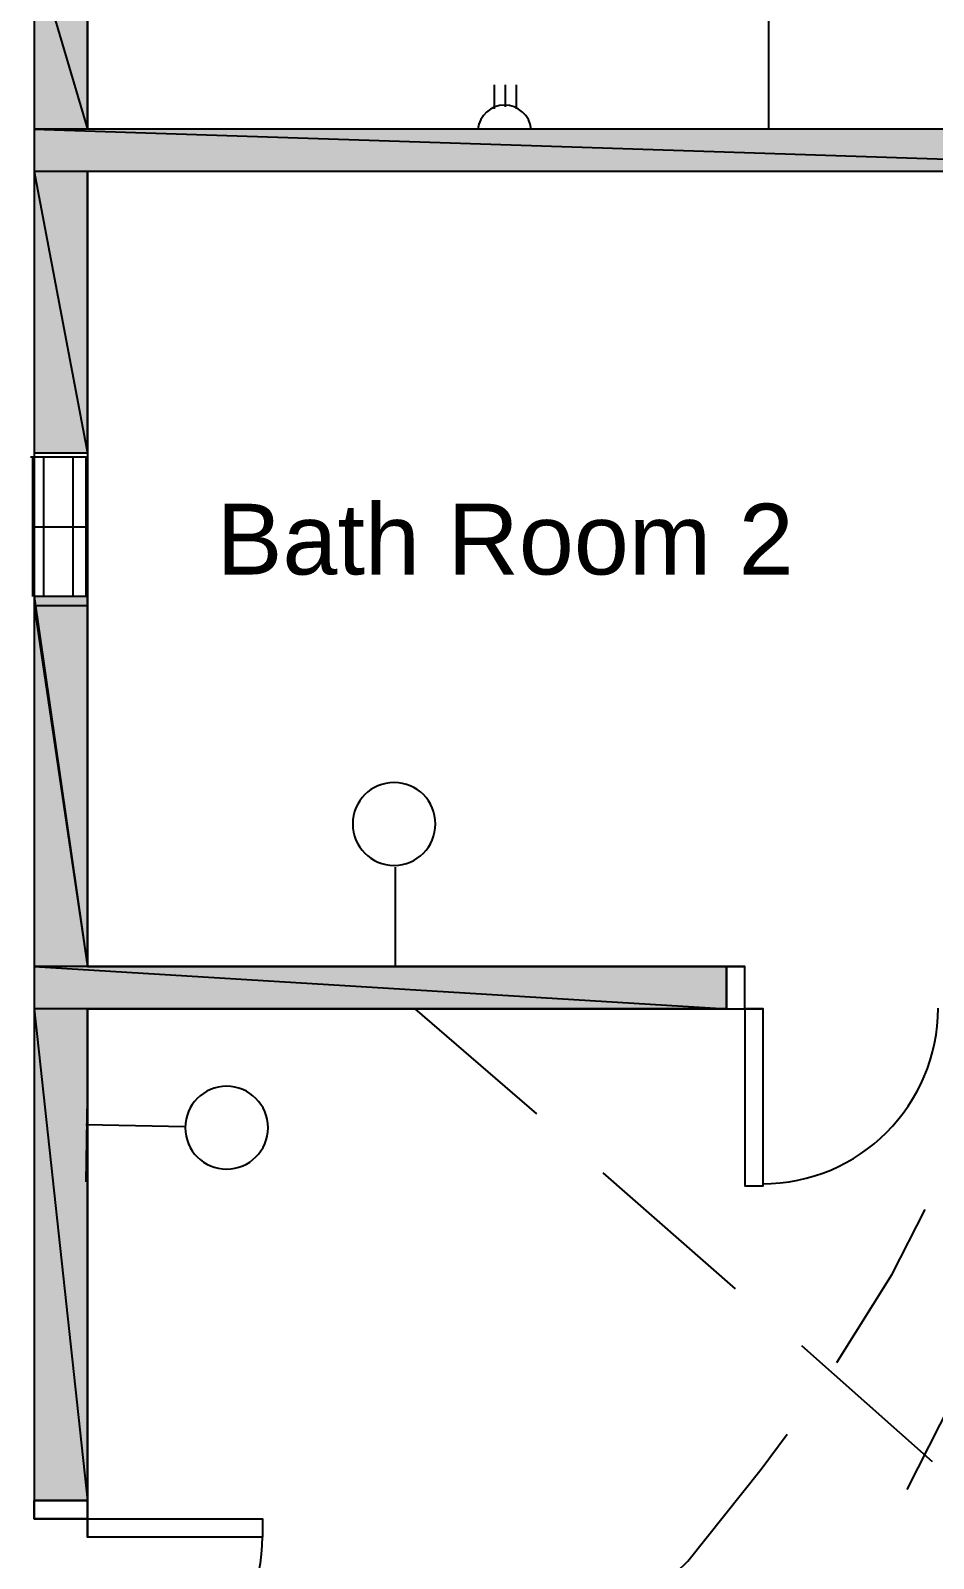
# Model space of a CAD drawing. Header units: millimetres. Extents: x 68 to 342, y 10 to 204.
# Drawn here: x 194.22 to 214.98, y 136.54 to 171.68 of the extents above; entities that cross this region are included whole.
import ezdxf

# ---------------------------------------------------------------- set-up
doc = ezdxf.new("R2010")
doc.units = ezdxf.units.MM
doc.styles.add('Arial$001H0', font='arial.ttf')

msp = doc.modelspace()

# ---------------------------------------------------------------- hatches: boundary and pattern name
at = {"true_color": 0x939598}
h = msp.add_hatch(color=252, dxfattribs=at)
h.paths.add_polyline_path([(195.528, 173.564), (194.301, 173.564), (195.528, 169.415)])
h.paths.add_polyline_path([(194.301, 173.564), (195.528, 169.415), (194.301, 169.415)])
h = msp.add_hatch(color=252, dxfattribs=at)
h.paths.add_polyline_path([(224.103, 169.415), (194.301, 169.415), (223.934, 168.442)])
h.paths.add_polyline_path([(194.301, 169.415), (223.934, 168.442), (194.301, 168.442)])
h = msp.add_hatch(color=252, dxfattribs=at)
h.paths.add_polyline_path([(195.528, 168.442), (194.301, 168.442), (195.528, 161.965)])
h.paths.add_polyline_path([(194.301, 168.442), (195.528, 161.965), (194.301, 161.965)])
at = {"true_color": 0x000008}
h = msp.add_hatch(color=8, dxfattribs=at)
h.paths.add_polyline_path([(195.528, 158.663), (194.301, 158.663), (195.528, 150.154)])
h.paths.add_polyline_path([(194.301, 158.663), (195.528, 150.154), (194.301, 150.154)])
at = {"true_color": 0x939598}
h = msp.add_hatch(color=252, dxfattribs=at)
h.paths.add_polyline_path([(195.528, 158.451), (194.301, 158.451), (195.528, 150.154)])
h.paths.add_polyline_path([(194.301, 158.451), (195.528, 150.154), (194.301, 150.154)])
h = msp.add_hatch(color=252, dxfattribs=at)
h.paths.add_polyline_path([(210.218, 150.154), (194.301, 150.154), (210.218, 149.18)])
h.paths.add_polyline_path([(194.301, 150.154), (210.218, 149.18), (194.301, 149.18)])
at = {"true_color": 0x000008}
h = msp.add_hatch(color=8, dxfattribs=at)
h.paths.add_polyline_path([(210.218, 150.154), (194.301, 150.154), (210.218, 149.18)])
h.paths.add_polyline_path([(194.301, 150.154), (210.218, 149.18), (194.301, 149.18)])
at = {"true_color": 0x939598}
h = msp.add_hatch(color=252, dxfattribs=at)
h.paths.add_polyline_path([(195.528, 149.18), (194.301, 149.18), (195.528, 137.877)])
h.paths.add_polyline_path([(194.301, 149.18), (195.528, 137.877), (194.301, 137.877)])
at = {"true_color": 0x000008}
h = msp.add_hatch(color=8, dxfattribs=at)
h.paths.add_polyline_path([(195.528, 149.18), (194.301, 149.18), (195.528, 137.877)])
h.paths.add_polyline_path([(194.301, 149.18), (195.528, 137.877), (194.301, 137.877)])

# ---------------------------------------------------------------- linework, layer by layer
at = {"color": 7, "linetype": 'Continuous', "lineweight": 25, "true_color": 0x000007}
for p, q in [((195.528, 188.635), (195.528, 169.415)), ((204.884, 169.881), (204.884, 170.431)), ((205.138, 169.923), (205.138, 170.431)), ((205.392, 169.881), (205.392, 170.431)), ((226.897, 169.415), (195.528, 169.415)), ((206.069, 169.415), (204.207, 169.415)), ((195.528, 168.442), (195.528, 150.154)), ((202.598, 152.44), (202.598, 150.154)), ((195.528, 150.154), (210.641, 150.154)), ((201.497, 150.154), (203.91, 150.154)), ((195.528, 149.18), (195.528, 137.03)), ((195.528, 147.614), (195.486, 145.201)), ((197.772, 146.471), (195.486, 146.513))]:
    msp.add_line(p, q, dxfattribs=at)
at = {"color": 5, "linetype": 'Continuous', "lineweight": 25, "true_color": 0x000005}
for p, q in [((211.192, 169.415), (211.192, 171.955)), ((205.858, 146.767), (203.064, 149.18)), ((210.43, 142.745), (207.382, 145.412)), ((214.959, 138.766), (211.954, 141.433))]:
    msp.add_line(p, q, dxfattribs=at)
at = {"color": 3, "linetype": 'Continuous', "lineweight": 25, "true_color": 0x000003}
for p, q in [((194.258, 161.88), (194.258, 158.663)), ((194.512, 161.88), (194.512, 158.663)), ((195.19, 161.88), (195.19, 158.663)), ((194.258, 160.271), (195.486, 160.271))]:
    msp.add_line(p, q, dxfattribs=at)
at = {"color": 7, "linetype": 'Continuous', "lineweight": 25, "true_color": 0x000007}
for points in [[(194.301, 128.564), (194.301, 115.61), (293.784, 115.61), (293.784, 198.922), (194.301, 198.922), (194.301, 137.454)], [(226.897, 170.262), (226.897, 169.415), (195.528, 169.415), (195.528, 188.635)], [(215.552, 168.442), (195.528, 168.442), (195.528, 150.154)], [(195.528, 149.18), (210.641, 149.18), (211.065, 149.18)]]:
    msp.add_lwpolyline(points, dxfattribs=at)
at = {"color": 252, "linetype": 'Continuous', "lineweight": -2, "true_color": 0x939598}
for points in [[(195.528, 173.564), (194.301, 173.564), (195.528, 169.415)], [(224.103, 169.415), (194.301, 169.415), (223.934, 168.442)], [(195.528, 168.442), (194.301, 168.442), (195.528, 161.965)], [(195.528, 158.451), (194.301, 158.451), (195.528, 150.154)], [(210.218, 150.154), (194.301, 150.154), (210.218, 149.18)], [(195.528, 149.18), (194.301, 149.18), (195.528, 137.877)]]:
    msp.add_lwpolyline(points, close=True, dxfattribs=at)
for points in [[(194.301, 173.564), (195.528, 169.415), (194.301, 169.415)], [(194.301, 169.415), (223.934, 168.442), (194.301, 168.442)], [(194.301, 168.442), (195.528, 161.965), (194.301, 161.965)], [(194.301, 158.451), (195.528, 150.154), (194.301, 150.154)], [(194.301, 150.154), (210.218, 149.18), (194.301, 149.18)], [(194.301, 149.18), (195.528, 137.877), (194.301, 137.877)]]:
    msp.add_lwpolyline(points, dxfattribs=at)
at = {"color": 3, "linetype": 'Continuous', "lineweight": 25, "true_color": 0x000003}
msp.add_lwpolyline([(194.216, 161.88), (195.486, 161.88), (195.486, 158.663), (194.301, 158.663), (194.301, 161.88)], dxfattribs=at)
at = {"color": 8, "linetype": 'Continuous', "lineweight": -2, "true_color": 0x000008}
for points in [[(195.528, 158.663), (194.301, 158.663), (195.528, 150.154)], [(210.218, 150.154), (194.301, 150.154), (210.218, 149.18)], [(195.528, 149.18), (194.301, 149.18), (195.528, 137.877)]]:
    msp.add_lwpolyline(points, close=True, dxfattribs=at)
for points in [[(194.301, 158.663), (195.528, 150.154), (194.301, 150.154)], [(194.301, 150.154), (210.218, 149.18), (194.301, 149.18)], [(194.301, 149.18), (195.528, 137.877), (194.301, 137.877)]]:
    msp.add_lwpolyline(points, dxfattribs=at)
at = {"color": 2, "linetype": 'Continuous', "lineweight": 25, "true_color": 0x000002}
for points in [[(210.218, 150.154), (210.218, 149.18), (210.641, 149.18), (210.641, 150.154)], [(210.641, 149.18), (210.641, 145.116), (211.065, 145.116), (211.065, 149.18)], [(194.301, 137.877), (195.528, 137.877), (195.528, 137.454), (194.301, 137.454)], [(195.528, 137.454), (199.55, 137.454), (199.55, 137.03), (195.528, 137.03)]]:
    msp.add_lwpolyline(points, close=True, dxfattribs=at)
at = {"color": 6, "linetype": 'Continuous', "lineweight": 25, "true_color": 0x000006}
for points in [[(212.758, 141.052), (214.028, 143.084), (214.79, 144.566)], [(209.075, 136.226), (209.329, 136.48), (211.022, 138.597), (211.615, 139.401)]]:
    msp.add_lwpolyline(points, dxfattribs=at)
at = {"color": 1, "linetype": 'Continuous', "lineweight": 25, "true_color": 0x000001}
msp.add_lwpolyline([(216.272, 141.687), (215.383, 140.121), (214.367, 138.131)], dxfattribs=at)
at = {"color": 7, "linetype": 'Continuous', "lineweight": 25, "true_color": 0x000007}
msp.add_lwpolyline([(195.528, 137.877), (194.301, 137.877), (194.301, 137.454), (195.528, 137.454)], close=True, dxfattribs=at)
for points in [[(205.117, 169.966), (204.801, 169.966), (204.537, 169.726), (204.506, 169.412)], [(205.728, 169.412), (205.697, 169.726), (205.433, 169.966), (205.117, 169.966)], [(202.577, 154.387), (202.051, 154.387), (201.624, 153.961), (201.624, 153.435)], [(203.529, 153.435), (203.529, 153.961), (203.103, 154.387), (202.577, 154.387)], [(201.624, 153.435), (201.624, 152.909), (202.051, 152.482), (202.577, 152.482)], [(202.577, 152.482), (203.103, 152.482), (203.529, 152.909), (203.529, 153.435)], [(198.725, 147.402), (198.198, 147.402), (197.772, 146.976), (197.772, 146.45)], [(199.677, 146.45), (199.677, 146.976), (199.251, 147.402), (198.725, 147.402)], [(197.772, 146.45), (197.772, 145.924), (198.198, 145.497), (198.725, 145.497)], [(198.725, 145.497), (199.251, 145.497), (199.677, 145.924), (199.677, 146.45)]]:
    msp.add_open_spline(points, degree=3, dxfattribs=at)
at = {"color": 2, "linetype": 'Continuous', "lineweight": 25, "true_color": 0x000002}
for points in [[(211.044, 145.158), (213.276, 145.158), (215.086, 146.969), (215.086, 149.201)], [(195.507, 133.009), (197.74, 133.009), (199.55, 134.819), (199.55, 137.052)]]:
    msp.add_open_spline(points, degree=3, dxfattribs=at)

# ---------------------------------------------------------------- texts
at = {"color": 7, "true_color": 0x000007, "style": 'Arial$001H0'}
msp.add_text('Bath Room 2', height=1.62827, dxfattribs=at).set_placement((198.492, 159.171))

doc.saveas('drawing.dxf')
